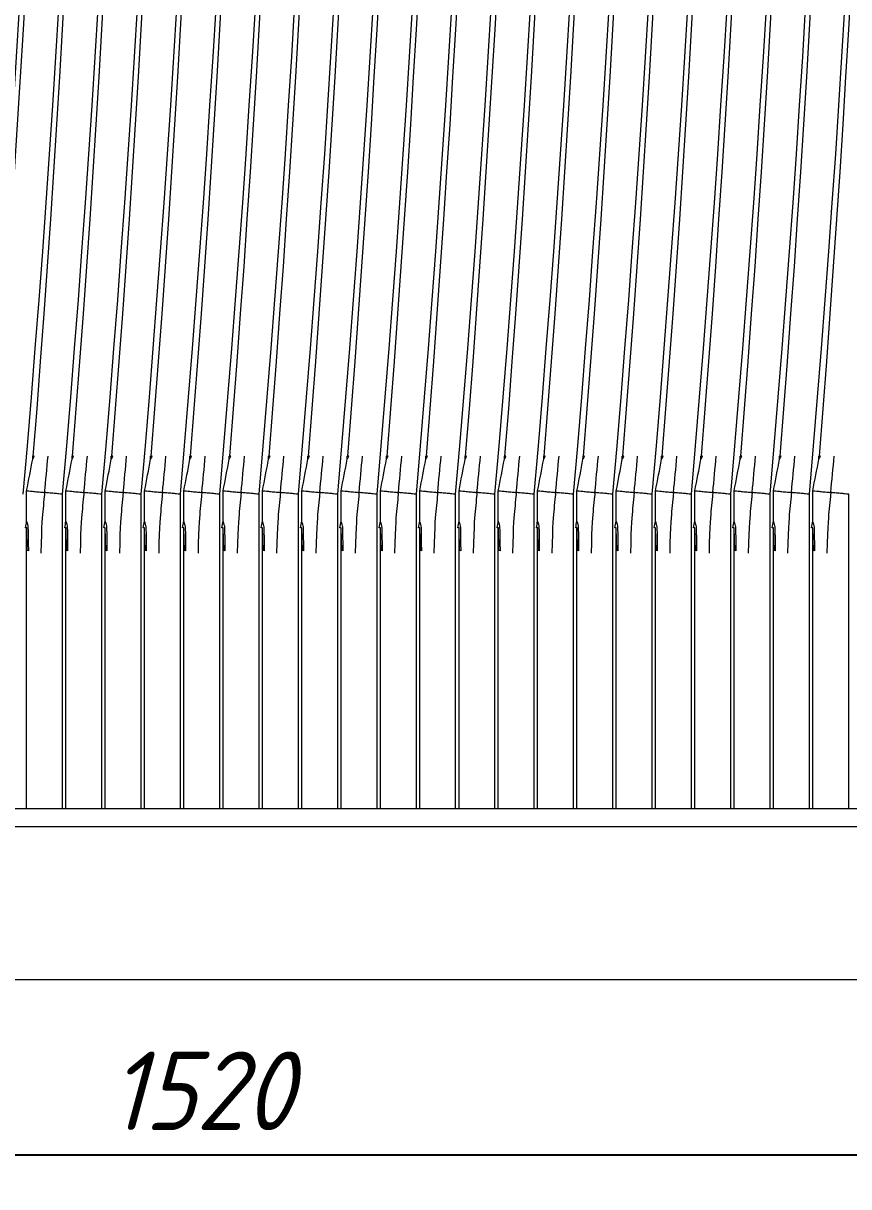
# Model space of a CAD drawing. Header units: millimetres. Extents: x 18217 to 37054, y 415 to 7180.
# Drawn here: x 29676 to 30043, y 4982 to 5501 of the extents above; entities that cross this region are included whole.
import ezdxf

# ---------------------------------------------------------------- set-up
doc = ezdxf.new("R2010")
doc.units = ezdxf.units.MM
doc.styles.add('GENISO', font='geniso.shx', dxfattribs={"oblique": 15})
doc.dimstyles.new('Scale', dxfattribs={"dimscale": 14, "dimtxt": 2.5, "dimasz": 2.5, "dimexe": 1, "dimexo": 1, "dimgap": 0.8, "dimtad": 1, "dimdec": 0, "dimzin": 0, "dimtxsty": 'GENISO', "dimcen": 2.5, "dimclrd": 1, "dimclre": 1, "dimclrt": 256, "dimadec": 0, "dimazin": 0, "dimtfac": 1, "dimtdec": 0, "dimtmove": 0, "dimatfit": 3, "dimfxl": 1, "dimtzin": 0, "dimlwd": -1, "dimlwe": -1, "dimarcsym": 0})

# ---------------------------------------------------------------- blocks, each defined once
blk = doc.blocks.new('*D198')
at = {"color": 1, "transparency": 16777216}
for p, q in [((29019.22, 5136.68), (29019.22, 4982.41)), ((30539.22, 5136.68), (30539.22, 4982.41)), ((30504.22, 4996.41), (29054.22, 4996.41))]:
    blk.add_line(p, q, dxfattribs=at)
for points in [[(29054.22, 5002.24), (29054.22, 4990.57), (29019.22, 4996.41)], [(30504.22, 5002.24), (30504.22, 4990.57), (30539.22, 4996.41)]]:
    blk.add_solid(points, dxfattribs=at)
at = {"layer": 'Defpoints', "color": 0, "transparency": 16777216}
for p in [(29019.22, 5150.68), (30539.22, 5150.68), (29019.22, 4996.41)]:
    blk.add_point(p, dxfattribs=at)
at = {"transparency": 16777216, "insert": (29754.75, 5025.11), "char_height": 35, "attachment_point": 5, "style": 'GENISO'}
blk.add_mtext('1520', dxfattribs=at)

msp = doc.modelspace()

# ---------------------------------------------------------------- linework, layer by layer
at = {"linetype": 'ByBlock', "lineweight": 9}
for p, q in [((29680.62, 5307.77), (29679.92, 5307.77)), ((29698.12, 5307.77), (29697.42, 5307.77)), ((29715.62, 5307.77), (29714.92, 5307.77)), ((29733.12, 5307.77), (29732.42, 5307.77)), ((29750.62, 5307.77), (29749.92, 5307.77)), ((29768.12, 5307.77), (29767.42, 5307.77)), ((29785.62, 5307.77), (29784.92, 5307.77)), ((29803.12, 5307.77), (29802.42, 5307.77)), ((29820.62, 5307.77), (29819.92, 5307.77)), ((29838.12, 5307.77), (29837.42, 5307.77)), ((29855.62, 5307.77), (29854.92, 5307.77)), ((29873.12, 5307.77), (29872.42, 5307.77)), ((29890.62, 5307.77), (29889.92, 5307.77)), ((29908.12, 5307.77), (29907.42, 5307.77)), ((29925.62, 5307.77), (29924.92, 5307.77)), ((29943.12, 5307.77), (29942.42, 5307.77)), ((29960.62, 5307.77), (29959.92, 5307.77)), ((29978.12, 5307.77), (29977.42, 5307.77)), ((29995.62, 5307.77), (29994.92, 5307.77)), ((30013.12, 5307.77), (30012.42, 5307.77)), ((30030.62, 5307.77), (30029.92, 5307.77)), ((29677.22, 5278.76), (29677.22, 5292.36)), ((29693.22, 5150.68), (29693.22, 5290.8)), ((29694.72, 5278.76), (29694.72, 5292.36)), ((29710.72, 5150.68), (29710.72, 5290.8)), ((29712.22, 5278.76), (29712.22, 5292.36)), ((29728.22, 5150.68), (29728.22, 5290.8)), ((29729.72, 5278.76), (29729.72, 5292.36)), ((29745.72, 5150.68), (29745.72, 5290.8)), ((29747.22, 5278.76), (29747.22, 5292.36)), ((29763.22, 5150.68), (29763.22, 5290.8)), ((29764.72, 5278.76), (29764.72, 5292.36)), ((29780.72, 5150.68), (29780.72, 5290.8)), ((29782.22, 5278.76), (29782.22, 5292.36)), ((29798.22, 5150.68), (29798.22, 5290.8)), ((29799.72, 5278.76), (29799.72, 5292.36)), ((29815.72, 5150.68), (29815.72, 5290.8)), ((29817.22, 5278.76), (29817.22, 5292.36)), ((29833.22, 5150.68), (29833.22, 5290.8)), ((29834.72, 5278.76), (29834.72, 5292.36)), ((29850.72, 5150.68), (29850.72, 5290.8)), ((29852.22, 5278.76), (29852.22, 5292.36)), ((29868.22, 5150.68), (29868.22, 5290.8)), ((29869.72, 5278.76), (29869.72, 5292.36)), ((29885.72, 5150.68), (29885.72, 5290.8)), ((29887.22, 5278.76), (29887.22, 5292.36)), ((29903.22, 5150.68), (29903.22, 5290.8)), ((29904.72, 5278.76), (29904.72, 5292.36)), ((29920.72, 5150.68), (29920.72, 5290.8)), ((29922.22, 5278.76), (29922.22, 5292.36)), ((29938.22, 5150.68), (29938.22, 5290.8)), ((29939.72, 5278.76), (29939.72, 5292.36)), ((29955.72, 5150.68), (29955.72, 5290.8)), ((29957.22, 5278.76), (29957.22, 5292.36)), ((29973.22, 5150.68), (29973.22, 5290.8)), ((29974.72, 5278.76), (29974.72, 5292.36)), ((29990.72, 5150.68), (29990.72, 5290.8)), ((29992.22, 5278.76), (29992.22, 5292.36)), ((30008.22, 5150.68), (30008.22, 5290.8)), ((30009.72, 5278.76), (30009.72, 5292.36)), ((30025.72, 5150.68), (30025.72, 5290.8)), ((30027.22, 5278.76), (30027.22, 5292.36)), ((30043.22, 5150.68), (30043.22, 5290.8)), ((29677.22, 5150.68), (29677.22, 5275.8)), ((29694.72, 5150.68), (29694.72, 5275.8)), ((29712.22, 5150.68), (29712.22, 5275.8)), ((29729.72, 5150.68), (29729.72, 5275.8)), ((29747.22, 5150.68), (29747.22, 5275.8)), ((29764.72, 5150.68), (29764.72, 5275.8)), ((29782.22, 5150.68), (29782.22, 5275.8)), ((29799.72, 5150.68), (29799.72, 5275.8)), ((29817.22, 5150.68), (29817.22, 5275.8)), ((29834.72, 5150.68), (29834.72, 5275.8)), ((29852.22, 5150.68), (29852.22, 5275.8)), ((29869.72, 5150.68), (29869.72, 5275.8)), ((29887.22, 5150.68), (29887.22, 5275.8)), ((29904.72, 5150.68), (29904.72, 5275.8)), ((29922.22, 5150.68), (29922.22, 5275.8)), ((29939.72, 5150.68), (29939.72, 5275.8)), ((29957.22, 5150.68), (29957.22, 5275.8)), ((29974.72, 5150.68), (29974.72, 5275.8)), ((29992.22, 5150.68), (29992.22, 5275.8)), ((30009.72, 5150.68), (30009.72, 5275.8)), ((30027.22, 5150.68), (30027.22, 5275.8)), ((30539.22, 5150.68), (29019.22, 5150.68)), ((30615.22, 5142.68), (28943.22, 5142.68)), ((28943.22, 5074.68), (30615.22, 5074.68))]:
    msp.add_line(p, q, dxfattribs=at)
at = {"linetype": 'ByBlock', "lineweight": 9, "flags": 128}
for points in [[(29678.12, 5265.62), (29677.79, 5265.68), (29677.5, 5265.74), (29677.25, 5275.8), (29677.04, 5275.84), (29676.87, 5275.87), (29676.75, 5275.9), (29676.68, 5275.91), (29676.66, 5275.92)], [(29695.62, 5265.62), (29695.29, 5265.68), (29695, 5265.74), (29694.75, 5275.8), (29694.54, 5275.84), (29694.37, 5275.87), (29694.25, 5275.9), (29694.18, 5275.91), (29694.16, 5275.92)], [(29713.12, 5265.62), (29712.79, 5265.68), (29712.5, 5265.74), (29712.25, 5275.8), (29712.04, 5275.84), (29711.87, 5275.87), (29711.75, 5275.9), (29711.68, 5275.91), (29711.66, 5275.92)], [(29730.62, 5265.62), (29730.29, 5265.68), (29730, 5265.74), (29729.75, 5275.8), (29729.54, 5275.84), (29729.37, 5275.87), (29729.25, 5275.9), (29729.18, 5275.91), (29729.16, 5275.92)], [(29748.12, 5265.62), (29747.79, 5265.68), (29747.5, 5265.74), (29747.25, 5275.8), (29747.04, 5275.84), (29746.87, 5275.87), (29746.75, 5275.9), (29746.68, 5275.91), (29746.66, 5275.92)], [(29765.62, 5265.62), (29765.29, 5265.68), (29765, 5265.74), (29764.75, 5275.8), (29764.54, 5275.84), (29764.37, 5275.87), (29764.25, 5275.9), (29764.18, 5275.91), (29764.16, 5275.92)], [(29783.12, 5265.62), (29782.79, 5265.68), (29782.5, 5265.74), (29782.25, 5275.8), (29782.04, 5275.84), (29781.87, 5275.87), (29781.75, 5275.9), (29781.68, 5275.91), (29781.66, 5275.92)], [(29800.62, 5265.62), (29800.29, 5265.68), (29800, 5265.74), (29799.75, 5275.8), (29799.54, 5275.84), (29799.37, 5275.87), (29799.25, 5275.9), (29799.18, 5275.91), (29799.16, 5275.92)], [(29818.12, 5265.62), (29817.79, 5265.68), (29817.5, 5265.74), (29817.25, 5275.8), (29817.04, 5275.84), (29816.87, 5275.87), (29816.75, 5275.9), (29816.68, 5275.91), (29816.66, 5275.92)], [(29835.62, 5265.62), (29835.29, 5265.68), (29835, 5265.74), (29834.75, 5275.8), (29834.54, 5275.84), (29834.37, 5275.87), (29834.25, 5275.9), (29834.18, 5275.91), (29834.16, 5275.92)], [(29853.12, 5265.62), (29852.79, 5265.68), (29852.5, 5265.74), (29852.25, 5275.8), (29852.04, 5275.84), (29851.87, 5275.87), (29851.75, 5275.9), (29851.68, 5275.91), (29851.66, 5275.92)], [(29870.62, 5265.62), (29870.29, 5265.68), (29870, 5265.74), (29869.75, 5275.8), (29869.54, 5275.84), (29869.37, 5275.87), (29869.25, 5275.9), (29869.18, 5275.91), (29869.16, 5275.92)], [(29888.12, 5265.62), (29887.79, 5265.68), (29887.5, 5265.74), (29887.25, 5275.8), (29887.04, 5275.84), (29886.87, 5275.87), (29886.75, 5275.9), (29886.68, 5275.91), (29886.66, 5275.92)], [(29905.62, 5265.62), (29905.29, 5265.68), (29905, 5265.74), (29904.75, 5275.8), (29904.54, 5275.84), (29904.37, 5275.87), (29904.25, 5275.9), (29904.18, 5275.91), (29904.16, 5275.92)], [(29923.12, 5265.62), (29922.79, 5265.68), (29922.5, 5265.74), (29922.25, 5275.8), (29922.04, 5275.84), (29921.87, 5275.87), (29921.75, 5275.9), (29921.68, 5275.91), (29921.66, 5275.92)], [(29940.62, 5265.62), (29940.29, 5265.68), (29940, 5265.74), (29939.75, 5275.8), (29939.54, 5275.84), (29939.37, 5275.87), (29939.25, 5275.9), (29939.18, 5275.91), (29939.16, 5275.92)], [(29958.12, 5265.62), (29957.79, 5265.68), (29957.5, 5265.74), (29957.25, 5275.8), (29957.04, 5275.84), (29956.87, 5275.87), (29956.75, 5275.9), (29956.68, 5275.91), (29956.66, 5275.92)], [(29975.62, 5265.62), (29975.29, 5265.68), (29975, 5265.74), (29974.75, 5275.8), (29974.54, 5275.84), (29974.37, 5275.87), (29974.25, 5275.9), (29974.18, 5275.91), (29974.16, 5275.92)], [(29993.12, 5265.62), (29992.79, 5265.68), (29992.5, 5265.74), (29992.25, 5275.8), (29992.04, 5275.84), (29991.87, 5275.87), (29991.75, 5275.9), (29991.68, 5275.91), (29991.66, 5275.92)], [(30010.62, 5265.62), (30010.29, 5265.68), (30010, 5265.74), (30009.75, 5275.8), (30009.54, 5275.84), (30009.37, 5275.87), (30009.25, 5275.9), (30009.18, 5275.91), (30009.16, 5275.92)], [(30028.12, 5265.62), (30027.79, 5265.68), (30027.5, 5265.74), (30027.25, 5275.8), (30027.04, 5275.84), (30026.87, 5275.87), (30026.75, 5275.9), (30026.68, 5275.91), (30026.66, 5275.92)]]:
    msp.add_lwpolyline(points, dxfattribs=at)
at = {"linetype": 'ByBlock', "lineweight": 9}
for centre, radius, start, end in [((21664.39, 5984.01), 8023.83, 355.043868, 4.956132), ((21681.89, 5984.01), 8023.83, 355.043868, 4.956132), ((21699.39, 5984.01), 8023.83, 355.043868, 4.956132), ((21716.89, 5984.01), 8023.83, 355.043868, 4.956132), ((21734.39, 5984.01), 8023.83, 355.043868, 4.956132), ((21751.89, 5984.01), 8023.83, 355.043868, 4.956132), ((21769.39, 5984.01), 8023.83, 355.043868, 4.956132), ((21786.89, 5984.01), 8023.83, 355.043868, 4.956132), ((21804.39, 5984.01), 8023.83, 355.043868, 4.956132), ((21821.89, 5984.01), 8023.83, 355.043868, 4.956132), ((21839.39, 5984.01), 8023.83, 355.043868, 4.956132), ((21856.89, 5984.01), 8023.83, 355.043868, 4.956132), ((21874.39, 5984.01), 8023.83, 355.043868, 4.956132), ((21891.89, 5984.01), 8023.83, 355.043868, 4.956132), ((21909.39, 5984.01), 8023.83, 355.043868, 4.956132), ((21926.89, 5984.01), 8023.83, 355.043868, 4.956132), ((21944.39, 5984.01), 8023.83, 355.043868, 4.956132), ((21961.89, 5984.01), 8023.83, 355.043868, 4.956132), ((21979.39, 5984.01), 8023.83, 355.043868, 4.956132), ((21996.89, 5984.01), 8023.83, 355.043868, 4.956132), ((22014.39, 5984.01), 8023.83, 355.043868, 4.956132), ((22031.89, 5984.01), 8023.83, 355.043868, 4.956132), ((21223.67, 5984.01), 8466.05, 355.418517, 4.581483), ((21241.17, 5984.01), 8466.05, 355.418517, 4.581483), ((21258.67, 5984.01), 8466.05, 355.418517, 4.581483), ((21276.17, 5984.01), 8466.05, 355.418517, 4.581483), ((21293.67, 5984.01), 8466.05, 355.418517, 4.581483), ((21311.17, 5984.01), 8466.05, 355.418517, 4.581483), ((21328.67, 5984.01), 8466.05, 355.418517, 4.581483), ((21346.17, 5984.01), 8466.05, 355.418517, 4.581483), ((21363.67, 5984.01), 8466.05, 355.418517, 4.581483), ((21381.17, 5984.01), 8466.05, 355.418517, 4.581483), ((21398.67, 5984.01), 8466.05, 355.418517, 4.581483), ((21416.17, 5984.01), 8466.05, 355.418517, 4.581483), ((21433.67, 5984.01), 8466.05, 355.418517, 4.581483), ((21451.17, 5984.01), 8466.05, 355.418517, 4.581483), ((21468.67, 5984.01), 8466.05, 355.418517, 4.581483), ((21486.17, 5984.01), 8466.05, 355.418517, 4.581483), ((21503.67, 5984.01), 8466.05, 355.418517, 4.581483), ((21521.17, 5984.01), 8466.05, 355.418517, 4.581483), ((21538.67, 5984.01), 8466.05, 355.418517, 4.581483), ((21556.17, 5984.01), 8466.05, 355.418517, 4.581483), ((21573.67, 5984.01), 8466.05, 355.418517, 4.581483), ((21591.17, 5984.01), 8466.05, 355.418517, 4.581483), ((28107.81, 5600.68), 1599.41, 348.88525, 349.39755), ((29522.81, 5307.77), 157.11, 359.5025, 0), ((28125.31, 5600.68), 1599.41, 348.88525, 349.39755), ((29540.31, 5307.77), 157.11, 359.5025, 0), ((28142.81, 5600.68), 1599.41, 348.88525, 349.39755), ((29557.81, 5307.77), 157.11, 359.5025, 0), ((28160.31, 5600.68), 1599.41, 348.88525, 349.39755), ((29575.31, 5307.77), 157.11, 359.5025, 0), ((28177.81, 5600.68), 1599.41, 348.88525, 349.39755), ((29592.81, 5307.77), 157.11, 359.5025, 0), ((28195.31, 5600.68), 1599.41, 348.88525, 349.39755), ((29610.31, 5307.77), 157.11, 359.5025, 0), ((28212.81, 5600.68), 1599.41, 348.88525, 349.39755), ((29627.81, 5307.77), 157.11, 359.5025, 0), ((28230.31, 5600.68), 1599.41, 348.88525, 349.39755), ((29645.31, 5307.77), 157.11, 359.5025, 0), ((28247.81, 5600.68), 1599.41, 348.88525, 349.39755), ((29662.81, 5307.77), 157.11, 359.5025, 0), ((28265.31, 5600.68), 1599.41, 348.88525, 349.39755), ((29680.31, 5307.77), 157.11, 359.5025, 0), ((28282.81, 5600.68), 1599.41, 348.88525, 349.39755), ((29697.81, 5307.77), 157.11, 359.5025, 0), ((28300.31, 5600.68), 1599.41, 348.88525, 349.39755), ((29715.31, 5307.77), 157.11, 359.5025, 0), ((28317.81, 5600.68), 1599.41, 348.88525, 349.39755), ((29732.81, 5307.77), 157.11, 359.5025, 0), ((28335.31, 5600.68), 1599.41, 348.88525, 349.39755), ((29750.31, 5307.77), 157.11, 359.5025, 0), ((28352.81, 5600.68), 1599.41, 348.88525, 349.39755), ((29767.81, 5307.77), 157.11, 359.5025, 0), ((28370.31, 5600.68), 1599.41, 348.88525, 349.39755), ((29785.31, 5307.77), 157.11, 359.5025, 0), ((28387.81, 5600.68), 1599.41, 348.88525, 349.39755), ((29802.81, 5307.77), 157.11, 359.5025, 0), ((28405.31, 5600.68), 1599.41, 348.88525, 349.39755), ((29820.31, 5307.77), 157.11, 359.5025, 0), ((28422.81, 5600.68), 1599.41, 348.88525, 349.39755), ((29837.81, 5307.77), 157.11, 359.5025, 0), ((28440.31, 5600.68), 1599.41, 348.88525, 349.39755), ((29855.31, 5307.77), 157.11, 359.5025, 0), ((28457.81, 5600.68), 1599.41, 348.88525, 349.39755), ((29872.81, 5307.77), 157.11, 359.5025, 0), ((29522.81, 5307.77), 157.11, 348.3045, 349.3624), ((29540.31, 5307.77), 157.11, 348.3045, 349.3624), ((29557.81, 5307.77), 157.11, 348.3045, 349.3624), ((29575.31, 5307.77), 157.11, 348.3045, 349.3624), ((29592.81, 5307.77), 157.11, 348.3045, 349.3624), ((29610.31, 5307.77), 157.11, 348.3045, 349.3624), ((29627.81, 5307.77), 157.11, 348.3045, 349.3624), ((29645.31, 5307.77), 157.11, 348.3045, 349.3624), ((29662.81, 5307.77), 157.11, 348.3045, 349.3624), ((29680.31, 5307.77), 157.11, 348.3045, 349.3624), ((29697.81, 5307.77), 157.11, 348.3045, 349.3624), ((29715.31, 5307.77), 157.11, 348.3045, 349.3624), ((29732.81, 5307.77), 157.11, 348.3045, 349.3624), ((29750.31, 5307.77), 157.11, 348.3045, 349.3624), ((29767.81, 5307.77), 157.11, 348.3045, 349.3624), ((29785.31, 5307.77), 157.11, 348.3045, 349.3624), ((29802.81, 5307.77), 157.11, 348.3045, 349.3624), ((29820.31, 5307.77), 157.11, 348.3045, 349.3624), ((29837.81, 5307.77), 157.11, 348.3045, 349.3624), ((29855.31, 5307.77), 157.11, 348.3045, 349.3624), ((29872.81, 5307.77), 157.11, 348.3045, 349.3624)]:
    msp.add_arc(centre, radius, start, end, dxfattribs=at)
for points, knots in [([(29679.91, 5306.4), (29679.93, 5306.43), (29679.96, 5306.49), (29680.22, 5306.95), (29680.47, 5307.46), (29680.62, 5307.77)], [0, 0, 0, 0, 0.285555, 0.56986, 1, 1, 1, 1]), ([(29685.22, 5291.58), (29685.22, 5291.59), (29685.74, 5296.99), (29686.25, 5302.38), (29686.75, 5307.77)], [0, 0, 0, 0, 0.002508, 1, 1, 1, 1]), ([(29697.41, 5306.4), (29697.43, 5306.43), (29697.46, 5306.49), (29697.72, 5306.95), (29697.97, 5307.46), (29698.12, 5307.77)], [0, 0, 0, 0, 0.285558, 0.569859, 1, 1, 1, 1]), ([(29702.72, 5291.58), (29702.72, 5291.59), (29703.24, 5296.99), (29703.75, 5302.38), (29704.25, 5307.77)], [0, 0, 0, 0, 0.002508, 1, 1, 1, 1]), ([(29714.91, 5306.4), (29714.93, 5306.43), (29714.96, 5306.49), (29715.22, 5306.95), (29715.47, 5307.46), (29715.62, 5307.77)], [0, 0, 0, 0, 0.285555, 0.569855, 1, 1, 1, 1]), ([(29720.22, 5291.58), (29720.22, 5291.59), (29720.74, 5296.99), (29721.25, 5302.38), (29721.75, 5307.77)], [0, 0, 0, 0, 0.002508, 1, 1, 1, 1]), ([(29732.41, 5306.4), (29732.43, 5306.43), (29732.46, 5306.49), (29732.72, 5306.95), (29732.97, 5307.46), (29733.12, 5307.77)], [0, 0, 0, 0, 0.285555, 0.56986, 1, 1, 1, 1]), ([(29737.72, 5291.58), (29737.72, 5291.59), (29738.25, 5296.99), (29738.75, 5302.38), (29739.25, 5307.77)], [0, 0, 0, 0, 0.002509, 1, 1, 1, 1]), ([(29749.91, 5306.4), (29749.93, 5306.43), (29749.96, 5306.49), (29750.22, 5306.95), (29750.47, 5307.46), (29750.62, 5307.77)], [0, 0, 0, 0, 0.285555, 0.56986, 1, 1, 1, 1]), ([(29755.22, 5291.58), (29755.22, 5291.59), (29755.74, 5296.99), (29756.25, 5302.38), (29756.75, 5307.77)], [0, 0, 0, 0, 0.002508, 1, 1, 1, 1]), ([(29767.41, 5306.4), (29767.43, 5306.43), (29767.46, 5306.49), (29767.72, 5306.95), (29767.97, 5307.46), (29768.12, 5307.77)], [0, 0, 0, 0, 0.285556, 0.569855, 1, 1, 1, 1]), ([(29772.72, 5291.58), (29772.72, 5291.59), (29773.24, 5296.99), (29773.75, 5302.38), (29774.25, 5307.77)], [0, 0, 0, 0, 0.002508, 1, 1, 1, 1]), ([(29784.91, 5306.4), (29784.93, 5306.43), (29784.96, 5306.49), (29785.22, 5306.95), (29785.47, 5307.46), (29785.62, 5307.77)], [0, 0, 0, 0, 0.285555, 0.56986, 1, 1, 1, 1]), ([(29790.22, 5291.58), (29790.22, 5291.59), (29790.74, 5296.99), (29791.25, 5302.38), (29791.75, 5307.77)], [0, 0, 0, 0, 0.002508, 1, 1, 1, 1]), ([(29802.41, 5306.4), (29802.43, 5306.43), (29802.46, 5306.49), (29802.72, 5306.95), (29802.97, 5307.46), (29803.12, 5307.77)], [0, 0, 0, 0, 0.285555, 0.56986, 1, 1, 1, 1]), ([(29807.72, 5291.58), (29807.72, 5291.59), (29808.24, 5296.99), (29808.75, 5302.38), (29809.25, 5307.77)], [0, 0, 0, 0, 0.002508, 1, 1, 1, 1]), ([(29819.91, 5306.4), (29819.93, 5306.43), (29819.96, 5306.49), (29820.22, 5306.95), (29820.47, 5307.46), (29820.62, 5307.77)], [0, 0, 0, 0, 0.285558, 0.569859, 1, 1, 1, 1]), ([(29825.22, 5291.58), (29825.22, 5291.59), (29825.74, 5296.99), (29826.25, 5302.38), (29826.75, 5307.77)], [0, 0, 0, 0, 0.002508, 1, 1, 1, 1]), ([(29837.41, 5306.4), (29837.43, 5306.43), (29837.46, 5306.49), (29837.72, 5306.95), (29837.97, 5307.46), (29838.12, 5307.77)], [0, 0, 0, 0, 0.285556, 0.569855, 1, 1, 1, 1]), ([(29842.72, 5291.58), (29842.72, 5291.59), (29843.24, 5296.99), (29843.75, 5302.38), (29844.25, 5307.77)], [0, 0, 0, 0, 0.002508, 1, 1, 1, 1]), ([(29854.91, 5306.4), (29854.93, 5306.43), (29854.96, 5306.49), (29855.22, 5306.95), (29855.47, 5307.46), (29855.62, 5307.77)], [0, 0, 0, 0, 0.285555, 0.56986, 1, 1, 1, 1]), ([(29860.22, 5291.58), (29860.22, 5291.59), (29860.74, 5296.99), (29861.25, 5302.38), (29861.75, 5307.77)], [0, 0, 0, 0, 0.002508, 1, 1, 1, 1]), ([(29872.41, 5306.4), (29872.43, 5306.43), (29872.46, 5306.49), (29872.72, 5306.95), (29872.97, 5307.46), (29873.12, 5307.77)], [0, 0, 0, 0, 0.285555, 0.56986, 1, 1, 1, 1]), ([(29877.72, 5291.58), (29877.72, 5291.59), (29878.24, 5296.99), (29878.75, 5302.38), (29879.25, 5307.77)], [0, 0, 0, 0, 0.002508, 1, 1, 1, 1]), ([(29889.91, 5306.4), (29889.93, 5306.43), (29889.96, 5306.49), (29890.22, 5306.95), (29890.47, 5307.46), (29890.62, 5307.77)], [0, 0, 0, 0, 0.285558, 0.569859, 1, 1, 1, 1]), ([(29895.22, 5291.58), (29895.22, 5291.59), (29895.74, 5296.99), (29896.25, 5302.38), (29896.75, 5307.77)], [0, 0, 0, 0, 0.002508, 1, 1, 1, 1]), ([(29907.41, 5306.4), (29907.43, 5306.43), (29907.46, 5306.49), (29907.72, 5306.95), (29907.97, 5307.46), (29908.12, 5307.77)], [0, 0, 0, 0, 0.285555, 0.569855, 1, 1, 1, 1]), ([(29912.72, 5291.58), (29912.72, 5291.59), (29913.24, 5296.99), (29913.75, 5302.38), (29914.25, 5307.77)], [0, 0, 0, 0, 0.002508, 1, 1, 1, 1]), ([(29924.91, 5306.4), (29924.93, 5306.43), (29924.96, 5306.49), (29925.22, 5306.95), (29925.47, 5307.46), (29925.62, 5307.77)], [0, 0, 0, 0, 0.285555, 0.56986, 1, 1, 1, 1]), ([(29930.22, 5291.58), (29930.22, 5291.59), (29930.75, 5296.99), (29931.25, 5302.38), (29931.75, 5307.77)], [0, 0, 0, 0, 0.002509, 1, 1, 1, 1]), ([(29942.41, 5306.4), (29942.43, 5306.43), (29942.46, 5306.49), (29942.72, 5306.95), (29942.97, 5307.46), (29943.12, 5307.77)], [0, 0, 0, 0, 0.285558, 0.569859, 1, 1, 1, 1]), ([(29947.72, 5291.58), (29947.72, 5291.59), (29948.24, 5296.99), (29948.75, 5302.38), (29949.25, 5307.77)], [0, 0, 0, 0, 0.002508, 1, 1, 1, 1]), ([(29959.91, 5306.4), (29959.93, 5306.43), (29959.96, 5306.49), (29960.22, 5306.95), (29960.47, 5307.46), (29960.62, 5307.77)], [0, 0, 0, 0, 0.285556, 0.569855, 1, 1, 1, 1]), ([(29965.22, 5291.58), (29965.22, 5291.59), (29965.74, 5296.99), (29966.25, 5302.38), (29966.75, 5307.77)], [0, 0, 0, 0, 0.002508, 1, 1, 1, 1]), ([(29977.41, 5306.4), (29977.43, 5306.43), (29977.46, 5306.49), (29977.72, 5306.95), (29977.97, 5307.46), (29978.12, 5307.77)], [0, 0, 0, 0, 0.285558, 0.569864, 1, 1, 1, 1]), ([(29982.72, 5291.58), (29982.72, 5291.59), (29983.24, 5296.99), (29983.75, 5302.38), (29984.25, 5307.77)], [0, 0, 0, 0, 0.002508, 1, 1, 1, 1]), ([(29994.91, 5306.4), (29994.93, 5306.43), (29994.96, 5306.49), (29995.22, 5306.95), (29995.47, 5307.46), (29995.62, 5307.77)], [0, 0, 0, 0, 0.2855571, 0.5698535, 1, 1, 1, 1]), ([(30000.22, 5291.58), (30000.22, 5291.59), (30000.74, 5296.99), (30001.25, 5302.38), (30001.75, 5307.77)], [0, 0, 0, 0, 0.0025082, 1, 1, 1, 1]), ([(30012.41, 5306.4), (30012.43, 5306.43), (30012.46, 5306.49), (30012.72, 5306.95), (30012.97, 5307.46), (30013.12, 5307.77)], [0, 0, 0, 0, 0.285552, 0.569856, 1, 1, 1, 1]), ([(30017.72, 5291.58), (30017.72, 5291.59), (30018.24, 5296.99), (30018.75, 5302.38), (30019.25, 5307.77)], [0, 0, 0, 0, 0.002508, 1, 1, 1, 1]), ([(30029.91, 5306.4), (30029.93, 5306.43), (30029.96, 5306.49), (30030.22, 5306.95), (30030.47, 5307.46), (30030.62, 5307.77)], [0, 0, 0, 0, 0.285558, 0.569864, 1, 1, 1, 1]), ([(30035.22, 5291.58), (30035.22, 5291.59), (30035.74, 5296.99), (30036.25, 5302.38), (30036.75, 5307.77)], [0, 0, 0, 0, 0.002508, 1, 1, 1, 1]), ([(29677.22, 5292.36), (29677.31, 5292.35), (29677.48, 5292.33), (29678.85, 5292.2), (29680.87, 5292), (29683.11, 5291.78), (29684.61, 5291.64), (29685.21, 5291.58), (29685.22, 5291.58)], [0, 0, 0, 0, 0.213412, 0.426834, 0.640706, 0.856444, 0.996744, 1, 1, 1, 1]), ([(29685.22, 5291.58), (29685.22, 5291.57), (29685.21, 5291.44), (29685.15, 5290.86), (29684.92, 5288.48), (29684.37, 5282.91), (29683.85, 5277.8), (29683.52, 5264.5)], [0, 0, 0, 0, 0.002378, 0.022293, 0.101958, 0.420623, 1, 1, 1, 1]), ([(29693.22, 5290.8), (29693.13, 5290.81), (29692.96, 5290.83), (29691.59, 5290.96), (29689.57, 5291.16), (29687.33, 5291.37), (29685.83, 5291.52), (29685.23, 5291.58), (29685.22, 5291.58)], [0, 0, 0, 0, 0.213424, 0.426852, 0.640729, 0.856458, 0.996748, 1, 1, 1, 1]), ([(29694.72, 5292.36), (29694.81, 5292.35), (29694.98, 5292.33), (29696.35, 5292.2), (29698.37, 5292), (29700.61, 5291.78), (29702.11, 5291.64), (29702.71, 5291.58), (29702.72, 5291.58)], [0, 0, 0, 0, 0.213413, 0.426837, 0.640706, 0.856444, 0.996748, 1, 1, 1, 1]), ([(29702.72, 5291.58), (29702.72, 5291.57), (29702.71, 5291.44), (29702.65, 5290.86), (29702.42, 5288.48), (29701.87, 5282.91), (29701.35, 5277.8), (29701.02, 5264.5)], [0, 0, 0, 0, 0.002377, 0.022293, 0.101958, 0.420622, 1, 1, 1, 1]), ([(29710.72, 5290.8), (29710.63, 5290.81), (29710.46, 5290.83), (29709.09, 5290.96), (29707.07, 5291.16), (29704.83, 5291.37), (29703.33, 5291.52), (29702.73, 5291.58), (29702.72, 5291.58)], [0, 0, 0, 0, 0.2134245, 0.4268516, 0.6407256, 0.856458, 0.996748, 1, 1, 1, 1]), ([(29712.22, 5292.36), (29712.31, 5292.35), (29712.48, 5292.33), (29713.85, 5292.2), (29715.87, 5292), (29718.11, 5291.78), (29719.61, 5291.64), (29720.21, 5291.58), (29720.22, 5291.58)], [0, 0, 0, 0, 0.213414, 0.426837, 0.640709, 0.856443, 0.996748, 1, 1, 1, 1]), ([(29720.22, 5291.58), (29720.22, 5291.57), (29720.21, 5291.44), (29720.15, 5290.86), (29719.92, 5288.48), (29719.37, 5282.91), (29718.85, 5277.8), (29718.52, 5264.5)], [0, 0, 0, 0, 0.002377, 0.022293, 0.101958, 0.420622, 1, 1, 1, 1]), ([(29728.22, 5290.8), (29728.13, 5290.81), (29727.96, 5290.83), (29726.59, 5290.96), (29724.57, 5291.16), (29722.33, 5291.37), (29720.83, 5291.52), (29720.23, 5291.58), (29720.22, 5291.58)], [0, 0, 0, 0, 0.2134245, 0.4268516, 0.6407256, 0.856458, 0.996748, 1, 1, 1, 1]), ([(29729.72, 5292.36), (29729.81, 5292.35), (29729.98, 5292.33), (29731.35, 5292.2), (29733.37, 5292), (29735.61, 5291.78), (29737.11, 5291.64), (29737.71, 5291.58), (29737.72, 5291.58)], [0, 0, 0, 0, 0.213413, 0.426836, 0.640709, 0.856443, 0.996748, 1, 1, 1, 1]), ([(29737.72, 5291.58), (29737.72, 5291.57), (29737.71, 5291.44), (29737.65, 5290.86), (29737.42, 5288.48), (29736.87, 5282.91), (29736.35, 5277.8), (29736.02, 5264.5)], [0, 0, 0, 0, 0.0023773, 0.0222925, 0.101958, 0.4206224, 1, 1, 1, 1]), ([(29745.72, 5290.8), (29745.63, 5290.81), (29745.46, 5290.83), (29744.09, 5290.96), (29742.07, 5291.16), (29739.83, 5291.37), (29738.33, 5291.52), (29737.73, 5291.58), (29737.72, 5291.58)], [0, 0, 0, 0, 0.213423, 0.426852, 0.640726, 0.856458, 0.996743, 1, 1, 1, 1]), ([(29747.22, 5292.36), (29747.31, 5292.35), (29747.48, 5292.33), (29748.85, 5292.2), (29750.87, 5292), (29753.11, 5291.78), (29754.61, 5291.64), (29755.21, 5291.58), (29755.22, 5291.58)], [0, 0, 0, 0, 0.2134125, 0.4268372, 0.6407058, 0.8564435, 0.9967436, 1, 1, 1, 1]), ([(29755.22, 5291.58), (29755.22, 5291.57), (29755.21, 5291.44), (29755.15, 5290.86), (29754.92, 5288.48), (29754.37, 5282.91), (29753.85, 5277.8), (29753.52, 5264.5)], [0, 0, 0, 0, 0.0023773, 0.0222929, 0.1019583, 0.4206226, 1, 1, 1, 1]), ([(29763.22, 5290.8), (29763.13, 5290.81), (29762.96, 5290.83), (29761.59, 5290.96), (29759.57, 5291.16), (29757.33, 5291.37), (29755.83, 5291.52), (29755.23, 5291.58), (29755.22, 5291.58)], [0, 0, 0, 0, 0.213424, 0.426851, 0.640725, 0.856458, 0.996748, 1, 1, 1, 1]), ([(29764.72, 5292.36), (29764.81, 5292.35), (29764.98, 5292.33), (29766.35, 5292.2), (29768.37, 5292), (29770.61, 5291.78), (29772.11, 5291.64), (29772.71, 5291.58), (29772.72, 5291.58)], [0, 0, 0, 0, 0.213413, 0.426837, 0.640706, 0.856444, 0.996748, 1, 1, 1, 1]), ([(29772.72, 5291.58), (29772.72, 5291.57), (29772.71, 5291.44), (29772.65, 5290.86), (29772.42, 5288.48), (29771.87, 5282.91), (29771.35, 5277.8), (29771.02, 5264.5)], [0, 0, 0, 0, 0.002377, 0.022293, 0.101958, 0.420622, 1, 1, 1, 1]), ([(29780.72, 5290.8), (29780.63, 5290.81), (29780.46, 5290.83), (29779.09, 5290.96), (29777.07, 5291.16), (29774.83, 5291.37), (29773.33, 5291.52), (29772.73, 5291.58), (29772.72, 5291.58)], [0, 0, 0, 0, 0.2134245, 0.4268516, 0.6407256, 0.856458, 0.996748, 1, 1, 1, 1]), ([(29782.22, 5292.36), (29782.31, 5292.35), (29782.48, 5292.33), (29783.85, 5292.2), (29785.87, 5292), (29788.11, 5291.78), (29789.61, 5291.64), (29790.21, 5291.58), (29790.22, 5291.58)], [0, 0, 0, 0, 0.213413, 0.426836, 0.640709, 0.856443, 0.996748, 1, 1, 1, 1]), ([(29790.22, 5291.58), (29790.22, 5291.57), (29790.21, 5291.44), (29790.15, 5290.86), (29789.92, 5288.48), (29789.37, 5282.91), (29788.85, 5277.8), (29788.52, 5264.5)], [0, 0, 0, 0, 0.0023773, 0.0222925, 0.101958, 0.4206224, 1, 1, 1, 1]), ([(29798.22, 5290.8), (29798.13, 5290.81), (29797.96, 5290.83), (29796.59, 5290.96), (29794.57, 5291.16), (29792.33, 5291.37), (29790.83, 5291.52), (29790.23, 5291.58), (29790.22, 5291.58)], [0, 0, 0, 0, 0.2134245, 0.4268516, 0.6407256, 0.856458, 0.996748, 1, 1, 1, 1]), ([(29799.72, 5292.36), (29799.81, 5292.35), (29799.98, 5292.33), (29801.35, 5292.2), (29803.37, 5292), (29805.61, 5291.78), (29807.11, 5291.64), (29807.71, 5291.58), (29807.72, 5291.58)], [0, 0, 0, 0, 0.213412, 0.426834, 0.640706, 0.856444, 0.996744, 1, 1, 1, 1]), ([(29807.72, 5291.58), (29807.72, 5291.57), (29807.71, 5291.44), (29807.65, 5290.86), (29807.42, 5288.48), (29806.87, 5282.91), (29806.35, 5277.8), (29806.02, 5264.5)], [0, 0, 0, 0, 0.002378, 0.022293, 0.101958, 0.420623, 1, 1, 1, 1]), ([(29815.72, 5290.8), (29815.63, 5290.81), (29815.46, 5290.83), (29814.09, 5290.96), (29812.07, 5291.16), (29809.83, 5291.37), (29808.33, 5291.52), (29807.73, 5291.58), (29807.72, 5291.58)], [0, 0, 0, 0, 0.213424, 0.426852, 0.640729, 0.856458, 0.996748, 1, 1, 1, 1]), ([(29817.22, 5292.36), (29817.31, 5292.35), (29817.48, 5292.33), (29818.85, 5292.2), (29820.87, 5292), (29823.11, 5291.78), (29824.61, 5291.64), (29825.21, 5291.58), (29825.22, 5291.58)], [0, 0, 0, 0, 0.213413, 0.426837, 0.640706, 0.856444, 0.996748, 1, 1, 1, 1]), ([(29825.22, 5291.58), (29825.22, 5291.57), (29825.21, 5291.44), (29825.15, 5290.86), (29824.92, 5288.48), (29824.37, 5282.91), (29823.85, 5277.8), (29823.52, 5264.5)], [0, 0, 0, 0, 0.002377, 0.022293, 0.101958, 0.420622, 1, 1, 1, 1]), ([(29833.22, 5290.8), (29833.13, 5290.81), (29832.96, 5290.83), (29831.59, 5290.96), (29829.57, 5291.16), (29827.33, 5291.37), (29825.83, 5291.52), (29825.23, 5291.58), (29825.22, 5291.58)], [0, 0, 0, 0, 0.2134245, 0.4268516, 0.6407256, 0.856458, 0.996748, 1, 1, 1, 1]), ([(29834.72, 5292.36), (29834.81, 5292.35), (29834.98, 5292.33), (29836.35, 5292.2), (29838.37, 5292), (29840.61, 5291.78), (29842.11, 5291.64), (29842.71, 5291.58), (29842.72, 5291.58)], [0, 0, 0, 0, 0.213413, 0.426838, 0.64071, 0.856443, 0.996748, 1, 1, 1, 1]), ([(29842.72, 5291.58), (29842.72, 5291.57), (29842.71, 5291.44), (29842.65, 5290.86), (29842.42, 5288.48), (29841.87, 5282.91), (29841.35, 5277.8), (29841.02, 5264.5)], [0, 0, 0, 0, 0.002377, 0.022293, 0.101958, 0.420622, 1, 1, 1, 1]), ([(29850.72, 5290.8), (29850.63, 5290.81), (29850.46, 5290.83), (29849.09, 5290.96), (29847.07, 5291.16), (29844.83, 5291.37), (29843.33, 5291.52), (29842.73, 5291.58), (29842.72, 5291.58)], [0, 0, 0, 0, 0.2134245, 0.4268516, 0.6407256, 0.856458, 0.996748, 1, 1, 1, 1]), ([(29852.22, 5292.36), (29852.31, 5292.35), (29852.48, 5292.33), (29853.85, 5292.2), (29855.87, 5292), (29858.11, 5291.78), (29859.61, 5291.64), (29860.21, 5291.58), (29860.22, 5291.58)], [0, 0, 0, 0, 0.213413, 0.426836, 0.640709, 0.856443, 0.996748, 1, 1, 1, 1]), ([(29860.22, 5291.58), (29860.22, 5291.57), (29860.21, 5291.44), (29860.15, 5290.86), (29859.92, 5288.48), (29859.37, 5282.91), (29858.85, 5277.8), (29858.52, 5264.5)], [0, 0, 0, 0, 0.0023773, 0.0222925, 0.101958, 0.4206224, 1, 1, 1, 1]), ([(29868.22, 5290.8), (29868.13, 5290.81), (29867.96, 5290.83), (29866.59, 5290.96), (29864.57, 5291.16), (29862.33, 5291.37), (29860.83, 5291.52), (29860.23, 5291.58), (29860.22, 5291.58)], [0, 0, 0, 0, 0.213425, 0.426852, 0.640726, 0.856458, 0.996743, 1, 1, 1, 1]), ([(29869.72, 5292.36), (29869.81, 5292.35), (29869.98, 5292.33), (29871.35, 5292.2), (29873.37, 5292), (29875.61, 5291.78), (29877.11, 5291.64), (29877.71, 5291.58), (29877.72, 5291.58)], [0, 0, 0, 0, 0.2134125, 0.4268372, 0.6407058, 0.8564435, 0.9967436, 1, 1, 1, 1]), ([(29877.72, 5291.58), (29877.72, 5291.57), (29877.71, 5291.44), (29877.65, 5290.86), (29877.42, 5288.48), (29876.87, 5282.91), (29876.35, 5277.8), (29876.02, 5264.5)], [0, 0, 0, 0, 0.0023773, 0.0222929, 0.1019583, 0.4206226, 1, 1, 1, 1]), ([(29885.72, 5290.8), (29885.63, 5290.81), (29885.46, 5290.83), (29884.09, 5290.96), (29882.07, 5291.16), (29879.83, 5291.37), (29878.33, 5291.52), (29877.73, 5291.58), (29877.72, 5291.58)], [0, 0, 0, 0, 0.213424, 0.426851, 0.640725, 0.856458, 0.996748, 1, 1, 1, 1]), ([(29887.22, 5292.36), (29887.31, 5292.35), (29887.48, 5292.33), (29888.85, 5292.2), (29890.87, 5292), (29893.11, 5291.78), (29894.61, 5291.64), (29895.21, 5291.58), (29895.22, 5291.58)], [0, 0, 0, 0, 0.213413, 0.426837, 0.640706, 0.856444, 0.996748, 1, 1, 1, 1]), ([(29895.22, 5291.58), (29895.22, 5291.57), (29895.21, 5291.44), (29895.15, 5290.86), (29894.92, 5288.48), (29894.37, 5282.91), (29893.85, 5277.8), (29893.52, 5264.5)], [0, 0, 0, 0, 0.002377, 0.022293, 0.101958, 0.420622, 1, 1, 1, 1]), ([(29903.22, 5290.8), (29903.13, 5290.81), (29902.96, 5290.83), (29901.59, 5290.96), (29899.57, 5291.16), (29897.33, 5291.37), (29895.83, 5291.52), (29895.23, 5291.58), (29895.22, 5291.58)], [0, 0, 0, 0, 0.2134245, 0.4268516, 0.6407256, 0.856458, 0.996748, 1, 1, 1, 1]), ([(29904.72, 5292.36), (29904.81, 5292.35), (29904.98, 5292.33), (29906.35, 5292.2), (29908.37, 5292), (29910.61, 5291.78), (29912.11, 5291.64), (29912.71, 5291.58), (29912.72, 5291.58)], [0, 0, 0, 0, 0.213414, 0.426837, 0.640709, 0.856443, 0.996748, 1, 1, 1, 1]), ([(29912.72, 5291.58), (29912.72, 5291.57), (29912.71, 5291.44), (29912.65, 5290.86), (29912.42, 5288.48), (29911.87, 5282.91), (29911.35, 5277.8), (29911.02, 5264.5)], [0, 0, 0, 0, 0.0023773, 0.0222925, 0.101958, 0.4206224, 1, 1, 1, 1]), ([(29920.72, 5290.8), (29920.63, 5290.81), (29920.46, 5290.83), (29919.09, 5290.96), (29917.07, 5291.16), (29914.83, 5291.37), (29913.33, 5291.52), (29912.73, 5291.58), (29912.72, 5291.58)], [0, 0, 0, 0, 0.2134245, 0.4268516, 0.6407256, 0.856458, 0.996748, 1, 1, 1, 1]), ([(29922.22, 5292.36), (29922.31, 5292.35), (29922.48, 5292.33), (29923.85, 5292.2), (29925.87, 5292), (29928.11, 5291.78), (29929.61, 5291.64), (29930.21, 5291.58), (29930.22, 5291.58)], [0, 0, 0, 0, 0.213413, 0.426836, 0.640709, 0.856443, 0.996748, 1, 1, 1, 1]), ([(29930.22, 5291.58), (29930.22, 5291.57), (29930.21, 5291.44), (29930.15, 5290.86), (29929.92, 5288.48), (29929.37, 5282.91), (29928.85, 5277.8), (29928.52, 5264.5)], [0, 0, 0, 0, 0.0023773, 0.0222925, 0.101958, 0.4206224, 1, 1, 1, 1]), ([(29938.22, 5290.8), (29938.13, 5290.81), (29937.96, 5290.83), (29936.59, 5290.96), (29934.57, 5291.16), (29932.33, 5291.37), (29930.83, 5291.52), (29930.23, 5291.58), (29930.22, 5291.58)], [0, 0, 0, 0, 0.213423, 0.42685, 0.640726, 0.856454, 0.996743, 1, 1, 1, 1]), ([(29939.72, 5292.36), (29939.81, 5292.35), (29939.98, 5292.33), (29941.35, 5292.2), (29943.37, 5292), (29945.61, 5291.78), (29947.11, 5291.64), (29947.71, 5291.58), (29947.72, 5291.58)], [0, 0, 0, 0, 0.213413, 0.426837, 0.640706, 0.856444, 0.996748, 1, 1, 1, 1]), ([(29947.72, 5291.58), (29947.72, 5291.57), (29947.71, 5291.44), (29947.65, 5290.86), (29947.42, 5288.48), (29946.87, 5282.91), (29946.35, 5277.8), (29946.02, 5264.5)], [0, 0, 0, 0, 0.002377, 0.022293, 0.101958, 0.420622, 1, 1, 1, 1]), ([(29955.72, 5290.8), (29955.63, 5290.81), (29955.46, 5290.83), (29954.09, 5290.96), (29952.07, 5291.16), (29949.83, 5291.37), (29948.33, 5291.52), (29947.73, 5291.58), (29947.72, 5291.58)], [0, 0, 0, 0, 0.213424, 0.426851, 0.640725, 0.856458, 0.996748, 1, 1, 1, 1]), ([(29957.22, 5292.36), (29957.31, 5292.35), (29957.48, 5292.33), (29958.85, 5292.2), (29960.87, 5292), (29963.11, 5291.78), (29964.61, 5291.64), (29965.21, 5291.58), (29965.22, 5291.58)], [0, 0, 0, 0, 0.213413, 0.426838, 0.64071, 0.856448, 0.996744, 1, 1, 1, 1]), ([(29965.22, 5291.58), (29965.22, 5291.57), (29965.21, 5291.44), (29965.15, 5290.86), (29964.92, 5288.48), (29964.37, 5282.91), (29963.85, 5277.8), (29963.52, 5264.5)], [0, 0, 0, 0, 0.002377, 0.022293, 0.101958, 0.420623, 1, 1, 1, 1]), ([(29973.22, 5290.8), (29973.13, 5290.81), (29972.96, 5290.83), (29971.59, 5290.96), (29969.57, 5291.16), (29967.33, 5291.37), (29965.83, 5291.52), (29965.23, 5291.58), (29965.22, 5291.58)], [0, 0, 0, 0, 0.213423, 0.42685, 0.640731, 0.856458, 0.996743, 1, 1, 1, 1]), ([(29974.72, 5292.36), (29974.81, 5292.35), (29974.98, 5292.33), (29976.35, 5292.2), (29978.37, 5292), (29980.61, 5291.78), (29982.11, 5291.64), (29982.71, 5291.58), (29982.72, 5291.58)], [0, 0, 0, 0, 0.213412, 0.4268339, 0.6407019, 0.8564392, 0.9967436, 1, 1, 1, 1]), ([(29982.72, 5291.58), (29982.72, 5291.57), (29982.71, 5291.44), (29982.65, 5290.86), (29982.42, 5288.48), (29981.87, 5282.91), (29981.35, 5277.8), (29981.02, 5264.5)], [0, 0, 0, 0, 0.002377, 0.022293, 0.101959, 0.420623, 1, 1, 1, 1]), ([(29990.72, 5290.8), (29990.63, 5290.81), (29990.46, 5290.83), (29989.09, 5290.96), (29987.07, 5291.16), (29984.83, 5291.37), (29983.33, 5291.52), (29982.73, 5291.58), (29982.72, 5291.58)], [0, 0, 0, 0, 0.213426, 0.426854, 0.640729, 0.856458, 0.996753, 1, 1, 1, 1]), ([(29992.22, 5292.36), (29992.31, 5292.35), (29992.48, 5292.33), (29993.85, 5292.2), (29995.87, 5292), (29998.11, 5291.78), (29999.61, 5291.64), (30000.21, 5291.58), (30000.22, 5291.58)], [0, 0, 0, 0, 0.213415, 0.426839, 0.640709, 0.856448, 0.996753, 1, 1, 1, 1]), ([(30000.22, 5291.58), (30000.22, 5291.57), (30000.21, 5291.44), (30000.15, 5290.86), (29999.92, 5288.48), (29999.37, 5282.91), (29998.85, 5277.8), (29998.52, 5264.5)], [0, 0, 0, 0, 0.002377, 0.022293, 0.101958, 0.420622, 1, 1, 1, 1]), ([(30008.22, 5290.8), (30008.13, 5290.81), (30007.96, 5290.83), (30006.59, 5290.96), (30004.57, 5291.16), (30002.33, 5291.37), (30000.83, 5291.52), (30000.23, 5291.58), (30000.22, 5291.58)], [0, 0, 0, 0, 0.213423, 0.426849, 0.640723, 0.856458, 0.996743, 1, 1, 1, 1]), ([(30009.72, 5292.36), (30009.81, 5292.35), (30009.98, 5292.33), (30011.35, 5292.2), (30013.37, 5292), (30015.61, 5291.78), (30017.11, 5291.64), (30017.71, 5291.58), (30017.72, 5291.58)], [0, 0, 0, 0, 0.213412, 0.426835, 0.64071, 0.856439, 0.996744, 1, 1, 1, 1]), ([(30017.72, 5291.58), (30017.72, 5291.57), (30017.71, 5291.44), (30017.65, 5290.86), (30017.42, 5288.48), (30016.87, 5282.91), (30016.35, 5277.8), (30016.02, 5264.5)], [0, 0, 0, 0, 0.002377, 0.022293, 0.101958, 0.420623, 1, 1, 1, 1]), ([(30025.72, 5290.8), (30025.63, 5290.81), (30025.46, 5290.83), (30024.09, 5290.96), (30022.07, 5291.16), (30019.83, 5291.37), (30018.33, 5291.52), (30017.73, 5291.58), (30017.72, 5291.58)], [0, 0, 0, 0, 0.213426, 0.426854, 0.640729, 0.856457, 0.996743, 1, 1, 1, 1]), ([(30027.22, 5292.36), (30027.31, 5292.35), (30027.48, 5292.33), (30028.85, 5292.2), (30030.87, 5292), (30033.11, 5291.78), (30034.61, 5291.64), (30035.21, 5291.58), (30035.22, 5291.58)], [0, 0, 0, 0, 0.213412, 0.4268339, 0.6407019, 0.8564392, 0.9967436, 1, 1, 1, 1]), ([(30035.22, 5291.58), (30035.22, 5291.57), (30035.21, 5291.44), (30035.15, 5290.86), (30034.92, 5288.48), (30034.37, 5282.91), (30033.85, 5277.8), (30033.52, 5264.5)], [0, 0, 0, 0, 0.002377, 0.022293, 0.101959, 0.420623, 1, 1, 1, 1]), ([(30043.22, 5290.8), (30043.13, 5290.81), (30042.96, 5290.83), (30041.59, 5290.96), (30039.57, 5291.16), (30037.33, 5291.37), (30035.83, 5291.52), (30035.23, 5291.58), (30035.22, 5291.58)], [0, 0, 0, 0, 0.213425, 0.426853, 0.640728, 0.856457, 0.996753, 1, 1, 1, 1]), ([(29678.12, 5265.62), (29678.03, 5275.99), (29677.85, 5276.76), (29677.55, 5277.79), (29677.31, 5278.5), (29677.23, 5278.75), (29677.22, 5278.76), (29677.22, 5278.76)], [0, 0, 0, 0, 0.245005, 0.503066, 0.763216, 0.944416, 1, 1, 1, 1]), ([(29695.62, 5265.62), (29695.53, 5275.99), (29695.35, 5276.76), (29695.05, 5277.79), (29694.81, 5278.5), (29694.73, 5278.75), (29694.72, 5278.76), (29694.72, 5278.76)], [0, 0, 0, 0, 0.245006, 0.503067, 0.763217, 0.944415, 1, 1, 1, 1]), ([(29713.12, 5265.62), (29713.03, 5275.99), (29712.85, 5276.76), (29712.55, 5277.79), (29712.31, 5278.5), (29712.23, 5278.75), (29712.22, 5278.76), (29712.22, 5278.76)], [0, 0, 0, 0, 0.245007, 0.503068, 0.763218, 0.944415, 1, 1, 1, 1]), ([(29730.62, 5265.62), (29730.53, 5275.99), (29730.35, 5276.76), (29730.05, 5277.79), (29729.81, 5278.5), (29729.73, 5278.75), (29729.72, 5278.76), (29729.72, 5278.76)], [0, 0, 0, 0, 0.245008, 0.503066, 0.763216, 0.944416, 1, 1, 1, 1]), ([(29748.12, 5265.62), (29748.03, 5275.99), (29747.85, 5276.76), (29747.55, 5277.79), (29747.31, 5278.5), (29747.23, 5278.75), (29747.22, 5278.76), (29747.22, 5278.76)], [0, 0, 0, 0, 0.245006, 0.503067, 0.763217, 0.944415, 1, 1, 1, 1]), ([(29765.62, 5265.62), (29765.53, 5275.99), (29765.35, 5276.76), (29765.05, 5277.79), (29764.81, 5278.5), (29764.73, 5278.75), (29764.72, 5278.76), (29764.72, 5278.76)], [0, 0, 0, 0, 0.245007, 0.503068, 0.763218, 0.944415, 1, 1, 1, 1]), ([(29783.12, 5265.62), (29783.03, 5275.99), (29782.85, 5276.76), (29782.55, 5277.79), (29782.31, 5278.5), (29782.23, 5278.75), (29782.22, 5278.76), (29782.22, 5278.76)], [0, 0, 0, 0, 0.245008, 0.503066, 0.763218, 0.944416, 1, 1, 1, 1]), ([(29800.62, 5265.62), (29800.53, 5275.99), (29800.35, 5276.76), (29800.05, 5277.79), (29799.81, 5278.5), (29799.73, 5278.75), (29799.72, 5278.76), (29799.72, 5278.76)], [0, 0, 0, 0, 0.245005, 0.503066, 0.763216, 0.944416, 1, 1, 1, 1]), ([(29818.12, 5265.62), (29818.03, 5275.99), (29817.85, 5276.76), (29817.55, 5277.79), (29817.31, 5278.5), (29817.23, 5278.75), (29817.22, 5278.76), (29817.22, 5278.76)], [0, 0, 0, 0, 0.245006, 0.503067, 0.763217, 0.944415, 1, 1, 1, 1]), ([(29835.62, 5265.62), (29835.53, 5275.99), (29835.35, 5276.76), (29835.05, 5277.79), (29834.81, 5278.5), (29834.73, 5278.75), (29834.72, 5278.76), (29834.72, 5278.76)], [0, 0, 0, 0, 0.245007, 0.503068, 0.763218, 0.944415, 1, 1, 1, 1]), ([(29853.12, 5265.62), (29853.03, 5275.99), (29852.85, 5276.76), (29852.55, 5277.79), (29852.31, 5278.5), (29852.23, 5278.75), (29852.22, 5278.76), (29852.22, 5278.76)], [0, 0, 0, 0, 0.245008, 0.503066, 0.763216, 0.944416, 1, 1, 1, 1]), ([(29870.62, 5265.62), (29870.53, 5275.99), (29870.35, 5276.76), (29870.05, 5277.79), (29869.81, 5278.5), (29869.73, 5278.75), (29869.72, 5278.76), (29869.72, 5278.76)], [0, 0, 0, 0, 0.245005, 0.503066, 0.763216, 0.944416, 1, 1, 1, 1]), ([(29888.12, 5265.62), (29888.03, 5275.99), (29887.85, 5276.76), (29887.55, 5277.79), (29887.31, 5278.5), (29887.23, 5278.75), (29887.22, 5278.76), (29887.22, 5278.76)], [0, 0, 0, 0, 0.245006, 0.503067, 0.763217, 0.944415, 1, 1, 1, 1]), ([(29905.62, 5265.62), (29905.53, 5275.99), (29905.35, 5276.76), (29905.05, 5277.79), (29904.81, 5278.5), (29904.73, 5278.75), (29904.72, 5278.76), (29904.72, 5278.76)], [0, 0, 0, 0, 0.245008, 0.503065, 0.763217, 0.944415, 1, 1, 1, 1]), ([(29923.12, 5265.62), (29923.03, 5275.99), (29922.85, 5276.76), (29922.55, 5277.79), (29922.31, 5278.5), (29922.23, 5278.75), (29922.22, 5278.76), (29922.22, 5278.76)], [0, 0, 0, 0, 0.245005, 0.503066, 0.763216, 0.944416, 1, 1, 1, 1]), ([(29940.62, 5265.62), (29940.53, 5275.99), (29940.35, 5276.76), (29940.05, 5277.79), (29939.81, 5278.5), (29939.73, 5278.75), (29939.72, 5278.76), (29939.72, 5278.76)], [0, 0, 0, 0, 0.245006, 0.503067, 0.763217, 0.944415, 1, 1, 1, 1]), ([(29958.12, 5265.62), (29958.03, 5275.99), (29957.85, 5276.76), (29957.55, 5277.79), (29957.31, 5278.5), (29957.23, 5278.75), (29957.22, 5278.76), (29957.22, 5278.76)], [0, 0, 0, 0, 0.245007, 0.503068, 0.763218, 0.944415, 1, 1, 1, 1]), ([(29975.62, 5265.62), (29975.53, 5275.99), (29975.35, 5276.76), (29975.05, 5277.79), (29974.81, 5278.5), (29974.73, 5278.75), (29974.72, 5278.76), (29974.72, 5278.76)], [0, 0, 0, 0, 0.245008, 0.503067, 0.763217, 0.944415, 1, 1, 1, 1]), ([(29993.12, 5265.62), (29993.03, 5275.99), (29992.85, 5276.76), (29992.55, 5277.79), (29992.31, 5278.5), (29992.23, 5278.75), (29992.22, 5278.76), (29992.22, 5278.76)], [0, 0, 0, 0, 0.245007, 0.503069, 0.763218, 0.944416, 1, 1, 1, 1]), ([(30010.62, 5265.62), (30010.53, 5275.99), (30010.35, 5276.76), (30010.05, 5277.79), (30009.81, 5278.5), (30009.73, 5278.75), (30009.72, 5278.76), (30009.72, 5278.76)], [0, 0, 0, 0, 0.245008, 0.503067, 0.763217, 0.944415, 1, 1, 1, 1]), ([(30028.12, 5265.62), (30028.03, 5275.99), (30027.85, 5276.76), (30027.55, 5277.79), (30027.31, 5278.5), (30027.23, 5278.75), (30027.22, 5278.76), (30027.22, 5278.76)], [0, 0, 0, 0, 0.245008, 0.503067, 0.763217, 0.944415, 1, 1, 1, 1])]:
    msp.add_open_spline(points, degree=3, knots=knots, dxfattribs=at)

# ---------------------------------------------------------------- dimensions: what is measured, and where the dimension line sits
dim = msp.add_linear_dim(base=(29019.22, 4996.41), p1=(30539.22, 5150.68), p2=(29019.22, 5150.68), dimstyle='Scale')
dim.commit()
dim.dimension.update_dxf_attribs({"geometry": '*D198', "text_midpoint": (29754.75, 4996.41), "dimtype": 160})

doc.saveas('drawing.dxf')
